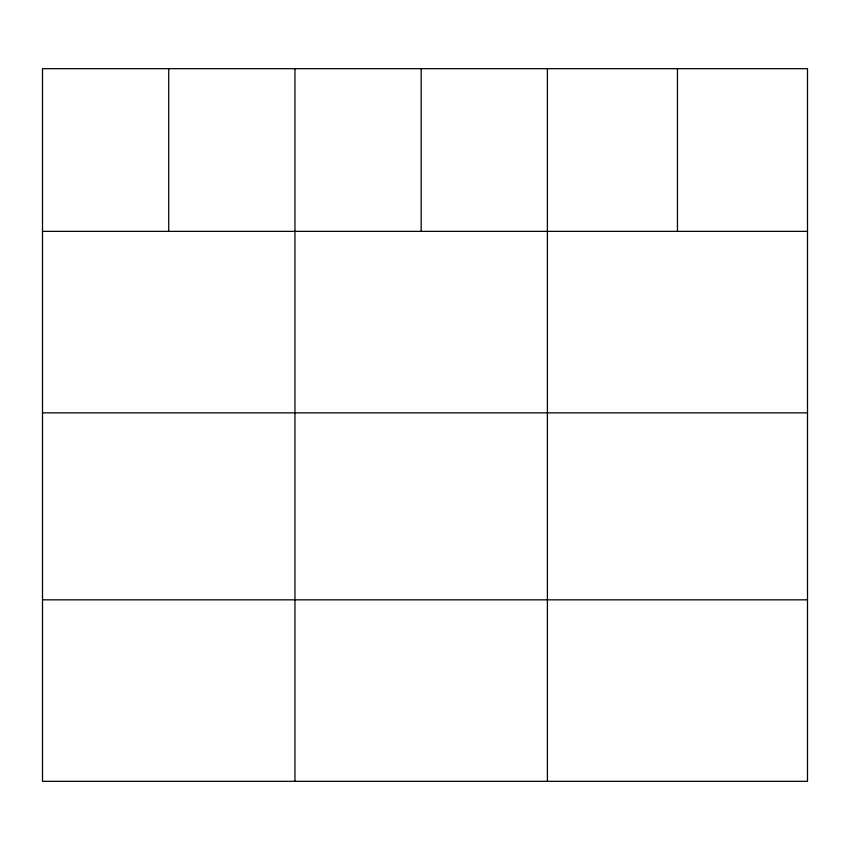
<?xml version="1.0" encoding="UTF-8"?>
<svg xmlns="http://www.w3.org/2000/svg" width="850" height="850" viewBox="0 0 850 850"><rect width="100%" height="100%" fill="white"/><g stroke="black" fill="none" stroke-linecap="round" stroke-linejoin="round"><path stroke-width="1.27" d="M807.5 231.37L807.5 781.32L42.5 781.32L42.5 68.68L807.5 68.68L807.5 231.37L42.5 231.37M42.5 412.856L807.5 412.856M42.5 599.834L807.5 599.834M677.45 68.68L677.45 231.37M547.4 68.68L547.4 781.32M421.175 68.68L421.175 231.37M294.95 68.68L294.95 781.32M168.725 68.68L168.725 231.37"/></g></svg>
